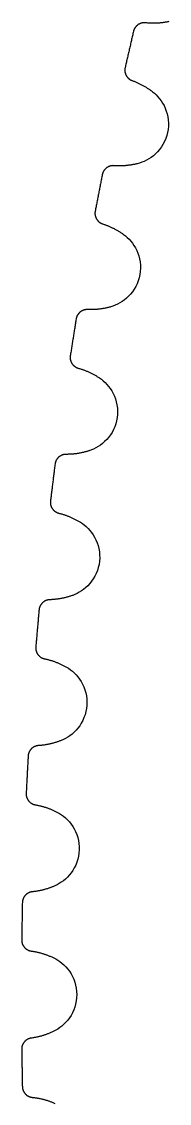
# Model space of a CAD drawing. Extents: x -57 to 57, y -57 to 57.
# Drawn here: x -57.04 to -55.04, y -1.48 to 13.21 of the extents above; entities that cross this region are included whole.
import ezdxf

# ---------------------------------------------------------------- set-up
doc = ezdxf.new("R2010")
doc.units = 0
doc.layers.add('Cut', color=7, linetype='CONTINUOUS')

msp = doc.modelspace()

# ---------------------------------------------------------------- linework, layer by layer
at = {"layer": 'Cut'}
for p, q in [((-55.5221, 13.079), (-55.5221, 13.079, 3)), ((-55.5221, 13.079), (-55.5221, 13.079, 3)), ((-55.3597, 13.1937), (-55.3597, 13.1937, 3)), ((-55.3597, 13.1937), (-55.3597, 13.1937, 3)), ((-55.6364, 12.5839), (-55.6364, 12.5839, 3)), ((-55.6364, 12.5839), (-55.6364, 12.5839, 3)), ((-55.5408, 12.4097), (-55.5408, 12.4097, 3)), ((-55.5408, 12.4097), (-55.5408, 12.4097, 3)), ((-55.2629, 12.2565), (-55.2629, 12.2565, 3)), ((-55.2629, 12.2565), (-55.2629, 12.2565, 3)), ((-55.7865, 11.2537), (-55.7865, 11.2537, 3)), ((-55.7865, 11.2537), (-55.7865, 11.2537, 3)), ((-55.4704, 11.2806), (-55.4704, 11.2806, 3)), ((-55.4704, 11.2806), (-55.4704, 11.2806, 3)), ((-55.9447, 11.1334), (-55.9447, 11.1334, 3)), ((-55.9447, 11.1334), (-55.9447, 11.1334, 3)), ((-56.0417, 10.6346), (-56.0417, 10.6346, 3)), ((-56.0417, 10.6346), (-56.0417, 10.6346, 3)), ((-55.94, 10.4637), (-55.94, 10.4637, 3)), ((-55.94, 10.4637), (-55.94, 10.4637, 3)), ((-55.657, 10.3204), (-55.657, 10.3204, 3)), ((-55.657, 10.3204), (-55.657, 10.3204, 3)), ((-56.1452, 9.2999), (-56.1452, 9.2999, 3)), ((-56.1452, 9.2999), (-56.1452, 9.2999, 3)), ((-55.8303, 9.33781), (-55.8303, 9.33781, 3)), ((-55.8303, 9.33781), (-55.8303, 9.33781, 3)), ((-56.2992, 9.17415), (-56.2992, 9.17415, 3)), ((-56.2992, 9.17415), (-56.2992, 9.17415, 3)), ((-56.3787, 8.67228), (-56.3787, 8.67228, 3)), ((-56.3787, 8.67228), (-56.3787, 8.67228, 3)), ((-56.2711, 8.50509), (-56.2711, 8.50509, 3)), ((-56.2711, 8.50509), (-56.2711, 8.50509, 3)), ((-55.9833, 8.37172), (-55.9833, 8.37172, 3)), ((-55.9833, 8.37172), (-55.9833, 8.37172, 3)), ((-56.1221, 7.38367), (-56.1221, 7.38367, 3)), ((-56.1221, 7.38367), (-56.1221, 7.38367, 3)), ((-56.5851, 7.20374), (-56.5851, 7.20374, 3)), ((-56.5851, 7.20374), (-56.5851, 7.20374, 3)), ((-56.4356, 7.3348), (-56.4356, 7.3348, 3)), ((-56.4356, 7.3348), (-56.4356, 7.3348, 3)), ((-56.647, 6.69941), (-56.647, 6.69941, 3)), ((-56.647, 6.69941), (-56.647, 6.69941, 3)), ((-56.5337, 6.53608), (-56.5337, 6.53608, 3)), ((-56.5337, 6.53608), (-56.5337, 6.53608, 3)), ((-56.2414, 6.41283), (-56.2414, 6.41283, 3)), ((-56.2414, 6.41283), (-56.2414, 6.41283, 3)), ((-56.6572, 5.36076), (-56.6572, 5.36076, 3)), ((-56.6572, 5.36076), (-56.6572, 5.36076, 3)), ((-56.3456, 5.42054), (-56.3456, 5.42054, 3)), ((-56.3456, 5.42054), (-56.3456, 5.42054, 3)), ((-56.802, 5.22457), (-56.802, 5.22457, 3)), ((-56.802, 5.22457), (-56.802, 5.22457, 3)), ((-56.8463, 4.71837), (-56.8463, 4.71837, 3)), ((-56.8463, 4.71837), (-56.8463, 4.71837, 3)), ((-56.7273, 4.5591), (-56.7273, 4.5591, 3)), ((-56.7273, 4.5591), (-56.7273, 4.5591, 3)), ((-56.4309, 4.44613), (-56.4309, 4.44613, 3)), ((-56.4309, 4.44613), (-56.4309, 4.44613, 3)), ((-56.8098, 3.38018), (-56.8098, 3.38018, 3)), ((-56.8098, 3.38018), (-56.8098, 3.38018, 3)), ((-56.5005, 3.4508), (-56.5005, 3.4508, 3)), ((-56.5005, 3.4508), (-56.5005, 3.4508, 3)), ((-56.9497, 3.23902), (-56.9497, 3.23902, 3)), ((-56.9497, 3.23902), (-56.9497, 3.23902, 3)), ((-56.9763, 2.73159), (-56.9763, 2.73159, 3)), ((-56.9763, 2.73159), (-56.9763, 2.73159, 3)), ((-56.8519, 2.57657), (-56.8519, 2.57657, 3)), ((-56.8519, 2.57657), (-56.8519, 2.57657, 3)), ((-56.5517, 2.47401), (-56.5517, 2.47401, 3)), ((-56.5517, 2.47401), (-56.5517, 2.47401, 3)), ((-56.5865, 1.47686), (-56.5865, 1.47686, 3)), ((-56.5865, 1.47686), (-56.5865, 1.47686, 3)), ((-56.8931, 1.39549), (-56.8931, 1.39549, 3)), ((-56.8931, 1.39549), (-56.8931, 1.39549, 3)), ((-57.0281, 1.24953), (-57.0281, 1.24953, 3)), ((-57.0281, 1.24953), (-57.0281, 1.24953, 3)), ((-57.037, 0.74148), (-57.037, 0.74148, 3)), ((-57.037, 0.74148), (-57.037, 0.74148, 3)), ((-56.9072, 0.5909), (-56.9072, 0.5909, 3)), ((-56.9072, 0.5909), (-56.9072, 0.5909, 3)), ((-56.6036, 0.49888), (-56.6036, 0.49888, 3)), ((-56.6036, 0.49888), (-56.6036, 0.49888, 3)), ((-56.6036, -0.49888), (-56.6036, -0.49888, 3)), ((-56.6036, -0.49888), (-56.6036, -0.49888, 3)), ((-56.9072, -0.5909), (-56.9072, -0.5909, 3)), ((-56.9072, -0.5909), (-56.9072, -0.5909, 3)), ((-57.037, -0.74148), (-57.037, -0.74148, 3)), ((-57.037, -0.74148), (-57.037, -0.74148, 3)), ((-57.0281, -1.24953), (-57.0281, -1.24953, 3)), ((-57.0281, -1.24953), (-57.0281, -1.24953, 3)), ((-56.8931, -1.39549), (-56.8931, -1.39549, 3)), ((-56.8931, -1.39549), (-56.8931, -1.39549, 3))]:
    msp.add_line(p, q, dxfattribs=at)
for points, degree in [([(-55.5221, 13.079), (-55.6364, 12.5839)], 1), ([(-55.5221, 13.079, 3), (-55.6364, 12.5839, 3)], 1), ([(-55.5221, 13.079), (-55.6364, 12.5839)], 1), ([(-55.5221, 13.079, 3), (-55.6364, 12.5839, 3)], 1), ([(-55.0429, 13.2096), (-55.2001, 13.1764), (-55.3597, 13.1937)], 2), ([(-55.0429, 13.2096, 3), (-55.2001, 13.1764, 3), (-55.3597, 13.1937, 3)], 2), ([(-55.0429, 13.2096), (-55.2001, 13.1764), (-55.3597, 13.1937)], 2), ([(-55.0429, 13.2096, 3), (-55.2001, 13.1764, 3), (-55.3597, 13.1937, 3)], 2), ([(-55.5408, 12.4097), (-55.3896, 12.3552), (-55.2629, 12.2565)], 2), ([(-55.5408, 12.4097, 3), (-55.3896, 12.3552, 3), (-55.2629, 12.2565, 3)], 2), ([(-55.5408, 12.4097), (-55.3896, 12.3552), (-55.2629, 12.2565)], 2), ([(-55.5408, 12.4097, 3), (-55.3896, 12.3552, 3), (-55.2629, 12.2565, 3)], 2), ([(-55.4704, 11.2806), (-55.6263, 11.2419), (-55.7865, 11.2537)], 2), ([(-55.4704, 11.2806, 3), (-55.6263, 11.2419, 3), (-55.7865, 11.2537, 3)], 2), ([(-55.4704, 11.2806), (-55.6263, 11.2419), (-55.7865, 11.2537)], 2), ([(-55.4704, 11.2806, 3), (-55.6263, 11.2419, 3), (-55.7865, 11.2537, 3)], 2), ([(-55.9447, 11.1334), (-56.0417, 10.6346)], 1), ([(-55.9447, 11.1334, 3), (-56.0417, 10.6346, 3)], 1), ([(-55.9447, 11.1334), (-56.0417, 10.6346)], 1), ([(-55.9447, 11.1334, 3), (-56.0417, 10.6346, 3)], 1), ([(-55.94, 10.4637), (-55.7871, 10.4146), (-55.657, 10.3204)], 2), ([(-55.94, 10.4637, 3), (-55.7871, 10.4146, 3), (-55.657, 10.3204, 3)], 2), ([(-55.94, 10.4637), (-55.7871, 10.4146), (-55.657, 10.3204)], 2), ([(-55.94, 10.4637, 3), (-55.7871, 10.4146, 3), (-55.657, 10.3204, 3)], 2), ([(-55.8303, 9.33781), (-55.9847, 9.29374), (-56.1452, 9.2999)], 2), ([(-55.8303, 9.33781, 3), (-55.9847, 9.29374, 3), (-56.1452, 9.2999, 3)], 2), ([(-55.8303, 9.33781), (-55.9847, 9.29374), (-56.1452, 9.2999)], 2), ([(-55.8303, 9.33781, 3), (-55.9847, 9.29374, 3), (-56.1452, 9.2999, 3)], 2), ([(-56.2992, 9.17415), (-56.3787, 8.67228)], 1), ([(-56.2992, 9.17415, 3), (-56.3787, 8.67228, 3)], 1), ([(-56.2992, 9.17415), (-56.3787, 8.67228)], 1), ([(-56.2992, 9.17415, 3), (-56.3787, 8.67228, 3)], 1), ([(-56.2711, 8.50509), (-56.1166, 8.46136), (-55.9833, 8.37172)], 2), ([(-56.2711, 8.50509, 3), (-56.1166, 8.46136, 3), (-55.9833, 8.37172, 3)], 2), ([(-56.2711, 8.50509), (-56.1166, 8.46136), (-55.9833, 8.37172)], 2), ([(-56.2711, 8.50509, 3), (-56.1166, 8.46136, 3), (-55.9833, 8.37172, 3)], 2), ([(-56.1221, 7.38367), (-56.275, 7.33424), (-56.4356, 7.3348)], 2), ([(-56.1221, 7.38367, 3), (-56.275, 7.33424, 3), (-56.4356, 7.3348, 3)], 2), ([(-56.1221, 7.38367), (-56.275, 7.33424), (-56.4356, 7.3348)], 2), ([(-56.1221, 7.38367, 3), (-56.275, 7.33424, 3), (-56.4356, 7.3348, 3)], 2), ([(-56.5851, 7.20374), (-56.647, 6.69941)], 1), ([(-56.5851, 7.20374, 3), (-56.647, 6.69941, 3)], 1), ([(-56.5851, 7.20374), (-56.647, 6.69941)], 1), ([(-56.5851, 7.20374, 3), (-56.647, 6.69941, 3)], 1), ([(-56.5337, 6.53608), (-56.3777, 6.49776), (-56.2414, 6.41283)], 2), ([(-56.5337, 6.53608, 3), (-56.3777, 6.49776, 3), (-56.2414, 6.41283, 3)], 2), ([(-56.5337, 6.53608), (-56.3777, 6.49776), (-56.2414, 6.41283)], 2), ([(-56.5337, 6.53608, 3), (-56.3777, 6.49776, 3), (-56.2414, 6.41283, 3)], 2), ([(-56.3456, 5.42054), (-56.4966, 5.36581), (-56.6572, 5.36076)], 2), ([(-56.3456, 5.42054, 3), (-56.4966, 5.36581, 3), (-56.6572, 5.36076, 3)], 2), ([(-56.3456, 5.42054), (-56.4966, 5.36581), (-56.6572, 5.36076)], 2), ([(-56.3456, 5.42054, 3), (-56.4966, 5.36581, 3), (-56.6572, 5.36076, 3)], 2), ([(-56.802, 5.22457), (-56.8463, 4.71837)], 1), ([(-56.802, 5.22457, 3), (-56.8463, 4.71837, 3)], 1), ([(-56.802, 5.22457), (-56.8463, 4.71837)], 1), ([(-56.802, 5.22457, 3), (-56.8463, 4.71837, 3)], 1), ([(-56.7273, 4.5591), (-56.5701, 4.52625), (-56.4309, 4.44613)], 2), ([(-56.7273, 4.5591, 3), (-56.5701, 4.52625, 3), (-56.4309, 4.44613, 3)], 2), ([(-56.7273, 4.5591), (-56.5701, 4.52625), (-56.4309, 4.44613)], 2), ([(-56.7273, 4.5591, 3), (-56.5701, 4.52625, 3), (-56.4309, 4.44613, 3)], 2), ([(-56.5005, 3.4508), (-56.6495, 3.39083), (-56.8098, 3.38018)], 2), ([(-56.5005, 3.4508, 3), (-56.6495, 3.39083, 3), (-56.8098, 3.38018, 3)], 2), ([(-56.5005, 3.4508), (-56.6495, 3.39083), (-56.8098, 3.38018)], 2), ([(-56.5005, 3.4508, 3), (-56.6495, 3.39083, 3), (-56.8098, 3.38018, 3)], 2), ([(-56.9497, 3.23902), (-56.9763, 2.73159)], 1), ([(-56.9497, 3.23902, 3), (-56.9763, 2.73159, 3)], 1), ([(-56.9497, 3.23902), (-56.9763, 2.73159)], 1), ([(-56.9497, 3.23902, 3), (-56.9763, 2.73159, 3)], 1), ([(-56.8519, 2.57657), (-56.6936, 2.54923), (-56.5517, 2.47401)], 2), ([(-56.8519, 2.57657, 3), (-56.6936, 2.54923, 3), (-56.5517, 2.47401, 3)], 2), ([(-56.8519, 2.57657), (-56.6936, 2.54923), (-56.5517, 2.47401)], 2), ([(-56.8519, 2.57657, 3), (-56.6936, 2.54923, 3), (-56.5517, 2.47401, 3)], 2), ([(-56.5865, 1.47686), (-56.7333, 1.41173), (-56.8931, 1.39549)], 2), ([(-56.5865, 1.47686, 3), (-56.7333, 1.41173, 3), (-56.8931, 1.39549, 3)], 2), ([(-56.5865, 1.47686), (-56.7333, 1.41173), (-56.8931, 1.39549)], 2), ([(-56.5865, 1.47686, 3), (-56.7333, 1.41173, 3), (-56.8931, 1.39549, 3)], 2), ([(-57.0281, 1.24953), (-57.037, 0.74148)], 1), ([(-57.0281, 1.24953, 3), (-57.037, 0.74148, 3)], 1), ([(-57.0281, 1.24953), (-57.037, 0.74148)], 1), ([(-57.0281, 1.24953, 3), (-57.037, 0.74148, 3)], 1), ([(-56.9072, 0.5909), (-56.748, 0.5691), (-56.6036, 0.49888)], 2), ([(-56.9072, 0.5909, 3), (-56.748, 0.5691, 3), (-56.6036, 0.49888, 3)], 2), ([(-56.9072, 0.5909), (-56.748, 0.5691), (-56.6036, 0.49888)], 2), ([(-56.9072, 0.5909, 3), (-56.748, 0.5691, 3), (-56.6036, 0.49888, 3)], 2), ([(-56.6036, -0.49888), (-56.748, -0.5691), (-56.9072, -0.5909)], 2), ([(-56.6036, -0.49888, 3), (-56.748, -0.5691, 3), (-56.9072, -0.5909, 3)], 2), ([(-56.6036, -0.49888), (-56.748, -0.5691), (-56.9072, -0.5909)], 2), ([(-56.6036, -0.49888, 3), (-56.748, -0.5691, 3), (-56.9072, -0.5909, 3)], 2), ([(-57.037, -0.74148), (-57.0281, -1.24953)], 1), ([(-57.037, -0.74148, 3), (-57.0281, -1.24953, 3)], 1), ([(-57.037, -0.74148), (-57.0281, -1.24953)], 1), ([(-57.037, -0.74148, 3), (-57.0281, -1.24953, 3)], 1), ([(-56.8931, -1.39549), (-56.7333, -1.41173), (-56.5865, -1.47686)], 2), ([(-56.8931, -1.39549, 3), (-56.7333, -1.41173, 3), (-56.5865, -1.47686, 3)], 2), ([(-56.8931, -1.39549), (-56.7333, -1.41173), (-56.5865, -1.47686)], 2), ([(-56.8931, -1.39549, 3), (-56.7333, -1.41173, 3), (-56.5865, -1.47686, 3)], 2)]:
    msp.add_open_spline(points, degree=degree, dxfattribs=at)
for points, degree, knots in [([(-55.3597, 13.1937), (-55.4125, 13.2001), (-55.4626, 13.1671), (-55.5105, 13.1309), (-55.5221, 13.079)], 2, [0, 0, 0, 0.724386, 0.724386, 1.44877, 1.44877, 1.44877]), ([(-55.3597, 13.1937, 3), (-55.4125, 13.2001, 3), (-55.4626, 13.1671, 3), (-55.5105, 13.1309, 3), (-55.5221, 13.079, 3)], 2, [0, 0, 0, 0.724386, 0.724386, 1.44877, 1.44877, 1.44877]), ([(-55.3597, 13.1937), (-55.4125, 13.2001), (-55.4626, 13.1671), (-55.5105, 13.1309), (-55.5221, 13.079)], 2, [0, 0, 0, 0.724386, 0.724386, 1.44877, 1.44877, 1.44877]), ([(-55.3597, 13.1937, 3), (-55.4125, 13.2001, 3), (-55.4626, 13.1671, 3), (-55.5105, 13.1309, 3), (-55.5221, 13.079, 3)], 2, [0, 0, 0, 0.724386, 0.724386, 1.44877, 1.44877, 1.44877]), ([(-55.6364, 12.5839), (-55.6487, 12.5322), (-55.6216, 12.4787), (-55.591, 12.4271), (-55.5408, 12.4097)], 2, [0, 0, 0, 0.724386, 0.724386, 1.44877, 1.44877, 1.44877]), ([(-55.6364, 12.5839, 3), (-55.6487, 12.5322, 3), (-55.6216, 12.4787, 3), (-55.591, 12.4271, 3), (-55.5408, 12.4097, 3)], 2, [0, 0, 0, 0.724386, 0.724386, 1.44877, 1.44877, 1.44877]), ([(-55.6364, 12.5839), (-55.6487, 12.5322), (-55.6216, 12.4787), (-55.591, 12.4271), (-55.5408, 12.4097)], 2, [0, 0, 0, 0.724386, 0.724386, 1.44877, 1.44877, 1.44877]), ([(-55.6364, 12.5839, 3), (-55.6487, 12.5322, 3), (-55.6216, 12.4787, 3), (-55.591, 12.4271, 3), (-55.5408, 12.4097, 3)], 2, [0, 0, 0, 0.724386, 0.724386, 1.44877, 1.44877, 1.44877]), ([(-55.2629, 12.2565), (-55.1976, 12.2057), (-55.1334, 12.131), (-55.0926, 12.0334), (-55.0514, 11.9366), (-55.037, 11.8171), (-55.0617, 11.7037), (-55.0853, 11.5901), (-55.147, 11.4868), (-55.224, 11.4151), (-55.3009, 11.3426), (-55.39, 11.3004), (-55.4704, 11.2806)], 3, [0, 0, 0, 0, 0.558599, 0.558599, 0.558599, 1.1172, 1.1172, 1.1172, 1.6758, 1.6758, 1.6758, 2.2344, 2.2344, 2.2344, 2.2344]), ([(-55.2629, 12.2565, 3), (-55.1976, 12.2057, 3), (-55.1334, 12.131, 3), (-55.0926, 12.0334, 3), (-55.0514, 11.9366, 3), (-55.037, 11.8171, 3), (-55.0617, 11.7037, 3), (-55.0853, 11.5901, 3), (-55.147, 11.4868, 3), (-55.224, 11.4151, 3), (-55.3009, 11.3426, 3), (-55.39, 11.3004, 3), (-55.4704, 11.2806, 3)], 3, [0, 0, 0, 0, 0.558599, 0.558599, 0.558599, 1.1172, 1.1172, 1.1172, 1.6758, 1.6758, 1.6758, 2.2344, 2.2344, 2.2344, 2.2344]), ([(-55.2629, 12.2565), (-55.1976, 12.2057), (-55.1334, 12.131), (-55.0926, 12.0334), (-55.0514, 11.9366), (-55.037, 11.8171), (-55.0617, 11.7037), (-55.0853, 11.5901), (-55.147, 11.4868), (-55.224, 11.4151), (-55.3009, 11.3426), (-55.39, 11.3004), (-55.4704, 11.2806)], 3, [0, 0, 0, 0, 0.558599, 0.558599, 0.558599, 1.1172, 1.1172, 1.1172, 1.6758, 1.6758, 1.6758, 2.2344, 2.2344, 2.2344, 2.2344]), ([(-55.2629, 12.2565, 3), (-55.1976, 12.2057, 3), (-55.1334, 12.131, 3), (-55.0926, 12.0334, 3), (-55.0514, 11.9366, 3), (-55.037, 11.8171, 3), (-55.0617, 11.7037, 3), (-55.0853, 11.5901, 3), (-55.147, 11.4868, 3), (-55.224, 11.4151, 3), (-55.3009, 11.3426, 3), (-55.39, 11.3004, 3), (-55.4704, 11.2806, 3)], 3, [0, 0, 0, 0, 0.558599, 0.558599, 0.558599, 1.1172, 1.1172, 1.1172, 1.6758, 1.6758, 1.6758, 2.2344, 2.2344, 2.2344, 2.2344]), ([(-55.7865, 11.2537), (-55.8394, 11.2582), (-55.8884, 11.2235), (-55.9349, 11.1856), (-55.9447, 11.1334)], 2, [0, 0, 0, 0.724386, 0.724386, 1.44877, 1.44877, 1.44877]), ([(-55.7865, 11.2537, 3), (-55.8394, 11.2582, 3), (-55.8884, 11.2235, 3), (-55.9349, 11.1856, 3), (-55.9447, 11.1334, 3)], 2, [0, 0, 0, 0.724386, 0.724386, 1.44877, 1.44877, 1.44877]), ([(-55.7865, 11.2537), (-55.8394, 11.2582), (-55.8884, 11.2235), (-55.9349, 11.1856), (-55.9447, 11.1334)], 2, [0, 0, 0, 0.724386, 0.724386, 1.44877, 1.44877, 1.44877]), ([(-55.7865, 11.2537, 3), (-55.8394, 11.2582, 3), (-55.8884, 11.2235, 3), (-55.9349, 11.1856, 3), (-55.9447, 11.1334, 3)], 2, [0, 0, 0, 0.724386, 0.724386, 1.44877, 1.44877, 1.44877]), ([(-56.0417, 10.6346), (-56.0521, 10.5825), (-56.0232, 10.5299), (-55.9908, 10.4794), (-55.94, 10.4637)], 2, [0, 0, 0, 0.724386, 0.724386, 1.44877, 1.44877, 1.44877]), ([(-56.0417, 10.6346, 3), (-56.0521, 10.5825, 3), (-56.0232, 10.5299, 3), (-55.9908, 10.4794, 3), (-55.94, 10.4637, 3)], 2, [0, 0, 0, 0.724386, 0.724386, 1.44877, 1.44877, 1.44877]), ([(-56.0417, 10.6346), (-56.0521, 10.5825), (-56.0232, 10.5299), (-55.9908, 10.4794), (-55.94, 10.4637)], 2, [0, 0, 0, 0.724386, 0.724386, 1.44877, 1.44877, 1.44877]), ([(-56.0417, 10.6346, 3), (-56.0521, 10.5825, 3), (-56.0232, 10.5299, 3), (-55.9908, 10.4794, 3), (-55.94, 10.4637, 3)], 2, [0, 0, 0, 0.724386, 0.724386, 1.44877, 1.44877, 1.44877]), ([(-55.657, 10.3204), (-55.5899, 10.2719), (-55.5231, 10.1995), (-55.479, 10.1033), (-55.4344, 10.0081), (-55.4159, 9.88915), (-55.4366, 9.77496), (-55.4562, 9.66059), (-55.5143, 9.55518), (-55.5887, 9.4809), (-55.6631, 9.40567), (-55.7507, 9.36044), (-55.8303, 9.33781)], 3, [0, 0, 0, 0, 0.558599, 0.558599, 0.558599, 1.1172, 1.1172, 1.1172, 1.6758, 1.6758, 1.6758, 2.2344, 2.2344, 2.2344, 2.2344]), ([(-55.657, 10.3204, 3), (-55.5899, 10.2719, 3), (-55.5231, 10.1995, 3), (-55.479, 10.1033, 3), (-55.4344, 10.0081, 3), (-55.4159, 9.88915, 3), (-55.4366, 9.77496, 3), (-55.4562, 9.66059, 3), (-55.5143, 9.55518, 3), (-55.5887, 9.4809, 3), (-55.6631, 9.40567, 3), (-55.7507, 9.36044, 3), (-55.8303, 9.33781, 3)], 3, [0, 0, 0, 0, 0.558599, 0.558599, 0.558599, 1.1172, 1.1172, 1.1172, 1.6758, 1.6758, 1.6758, 2.2344, 2.2344, 2.2344, 2.2344]), ([(-55.657, 10.3204), (-55.5899, 10.2719), (-55.5231, 10.1995), (-55.479, 10.1033), (-55.4344, 10.0081), (-55.4159, 9.88915), (-55.4366, 9.77496), (-55.4562, 9.66059), (-55.5143, 9.55518), (-55.5887, 9.4809), (-55.6631, 9.40567), (-55.7507, 9.36044), (-55.8303, 9.33781)], 3, [0, 0, 0, 0, 0.558599, 0.558599, 0.558599, 1.1172, 1.1172, 1.1172, 1.6758, 1.6758, 1.6758, 2.2344, 2.2344, 2.2344, 2.2344]), ([(-55.657, 10.3204, 3), (-55.5899, 10.2719, 3), (-55.5231, 10.1995, 3), (-55.479, 10.1033, 3), (-55.4344, 10.0081, 3), (-55.4159, 9.88915, 3), (-55.4366, 9.77496, 3), (-55.4562, 9.66059, 3), (-55.5143, 9.55518, 3), (-55.5887, 9.4809, 3), (-55.6631, 9.40567, 3), (-55.7507, 9.36044, 3), (-55.8303, 9.33781, 3)], 3, [0, 0, 0, 0, 0.558599, 0.558599, 0.558599, 1.1172, 1.1172, 1.1172, 1.6758, 1.6758, 1.6758, 2.2344, 2.2344, 2.2344, 2.2344]), ([(-56.1452, 9.2999), (-56.1983, 9.30256), (-56.246, 9.2662), (-56.2912, 9.22671), (-56.2992, 9.17415)], 2, [0, 0, 0, 0.724386, 0.724386, 1.44877, 1.44877, 1.44877]), ([(-56.1452, 9.2999, 3), (-56.1983, 9.30256, 3), (-56.246, 9.2662, 3), (-56.2912, 9.22671, 3), (-56.2992, 9.17415, 3)], 2, [0, 0, 0, 0.724386, 0.724386, 1.44877, 1.44877, 1.44877]), ([(-56.1452, 9.2999), (-56.1983, 9.30256), (-56.246, 9.2662), (-56.2912, 9.22671), (-56.2992, 9.17415)], 2, [0, 0, 0, 0.724386, 0.724386, 1.44877, 1.44877, 1.44877]), ([(-56.1452, 9.2999, 3), (-56.1983, 9.30256, 3), (-56.246, 9.2662, 3), (-56.2912, 9.22671, 3), (-56.2992, 9.17415, 3)], 2, [0, 0, 0, 0.724386, 0.724386, 1.44877, 1.44877, 1.44877]), ([(-56.3787, 8.67228), (-56.3873, 8.61982), (-56.3566, 8.56831), (-56.3224, 8.51898), (-56.2711, 8.50509)], 2, [0, 0, 0, 0.724386, 0.724386, 1.44877, 1.44877, 1.44877]), ([(-56.3787, 8.67228, 3), (-56.3873, 8.61982, 3), (-56.3566, 8.56831, 3), (-56.3224, 8.51898, 3), (-56.2711, 8.50509, 3)], 2, [0, 0, 0, 0.724386, 0.724386, 1.44877, 1.44877, 1.44877]), ([(-56.3787, 8.67228), (-56.3873, 8.61982), (-56.3566, 8.56831), (-56.3224, 8.51898), (-56.2711, 8.50509)], 2, [0, 0, 0, 0.724386, 0.724386, 1.44877, 1.44877, 1.44877]), ([(-56.3787, 8.67228, 3), (-56.3873, 8.61982, 3), (-56.3566, 8.56831, 3), (-56.3224, 8.51898, 3), (-56.2711, 8.50509, 3)], 2, [0, 0, 0, 0.724386, 0.724386, 1.44877, 1.44877, 1.44877]), ([(-55.9833, 8.37172), (-55.9146, 8.3256), (-55.8453, 8.25553), (-55.7978, 8.16098), (-55.7499, 8.06734), (-55.7273, 7.94914), (-55.744, 7.8343), (-55.7596, 7.71931), (-55.8139, 7.61194), (-55.8857, 7.53511), (-55.9575, 7.45732), (-56.0434, 7.40906), (-56.1221, 7.38367)], 3, [0, 0, 0, 0, 0.558599, 0.558599, 0.558599, 1.1172, 1.1172, 1.1172, 1.6758, 1.6758, 1.6758, 2.2344, 2.2344, 2.2344, 2.2344]), ([(-55.9833, 8.37172, 3), (-55.9146, 8.3256, 3), (-55.8453, 8.25553, 3), (-55.7978, 8.16098, 3), (-55.7499, 8.06734, 3), (-55.7273, 7.94914, 3), (-55.744, 7.8343, 3), (-55.7596, 7.71931, 3), (-55.8139, 7.61194, 3), (-55.8857, 7.53511, 3), (-55.9575, 7.45732, 3), (-56.0434, 7.40906, 3), (-56.1221, 7.38367, 3)], 3, [0, 0, 0, 0, 0.558599, 0.558599, 0.558599, 1.1172, 1.1172, 1.1172, 1.6758, 1.6758, 1.6758, 2.2344, 2.2344, 2.2344, 2.2344]), ([(-55.9833, 8.37172), (-55.9146, 8.3256), (-55.8453, 8.25553), (-55.7978, 8.16098), (-55.7499, 8.06734), (-55.7273, 7.94914), (-55.744, 7.8343), (-55.7596, 7.71931), (-55.8139, 7.61194), (-55.8857, 7.53511), (-55.9575, 7.45732), (-56.0434, 7.40906), (-56.1221, 7.38367)], 3, [0, 0, 0, 0, 0.558599, 0.558599, 0.558599, 1.1172, 1.1172, 1.1172, 1.6758, 1.6758, 1.6758, 2.2344, 2.2344, 2.2344, 2.2344]), ([(-55.9833, 8.37172, 3), (-55.9146, 8.3256, 3), (-55.8453, 8.25553, 3), (-55.7978, 8.16098, 3), (-55.7499, 8.06734, 3), (-55.7273, 7.94914, 3), (-55.744, 7.8343, 3), (-55.7596, 7.71931, 3), (-55.8139, 7.61194, 3), (-55.8857, 7.53511, 3), (-55.9575, 7.45732, 3), (-56.0434, 7.40906, 3), (-56.1221, 7.38367, 3)], 3, [0, 0, 0, 0, 0.558599, 0.558599, 0.558599, 1.1172, 1.1172, 1.1172, 1.6758, 1.6758, 1.6758, 2.2344, 2.2344, 2.2344, 2.2344]), ([(-56.4356, 7.3348), (-56.4887, 7.3356), (-56.5352, 7.29759), (-56.5789, 7.25655), (-56.5851, 7.20374)], 2, [0, 0, 0, 0.724386, 0.724386, 1.44877, 1.44877, 1.44877]), ([(-56.4356, 7.3348, 3), (-56.4887, 7.3356, 3), (-56.5352, 7.29759, 3), (-56.5789, 7.25655, 3), (-56.5851, 7.20374, 3)], 2, [0, 0, 0, 0.724386, 0.724386, 1.44877, 1.44877, 1.44877]), ([(-56.4356, 7.3348), (-56.4887, 7.3356), (-56.5352, 7.29759), (-56.5789, 7.25655), (-56.5851, 7.20374)], 2, [0, 0, 0, 0.724386, 0.724386, 1.44877, 1.44877, 1.44877]), ([(-56.4356, 7.3348, 3), (-56.4887, 7.3356, 3), (-56.5352, 7.29759, 3), (-56.5789, 7.25655, 3), (-56.5851, 7.20374, 3)], 2, [0, 0, 0, 0.724386, 0.724386, 1.44877, 1.44877, 1.44877]), ([(-56.647, 6.69941), (-56.6538, 6.64668), (-56.6213, 6.59627), (-56.5854, 6.54816), (-56.5337, 6.53608)], 2, [0, 0, 0, 0.724386, 0.724386, 1.44877, 1.44877, 1.44877]), ([(-56.647, 6.69941, 3), (-56.6538, 6.64668, 3), (-56.6213, 6.59627, 3), (-56.5854, 6.54816, 3), (-56.5337, 6.53608, 3)], 2, [0, 0, 0, 0.724386, 0.724386, 1.44877, 1.44877, 1.44877]), ([(-56.647, 6.69941), (-56.6538, 6.64668), (-56.6213, 6.59627), (-56.5854, 6.54816), (-56.5337, 6.53608)], 2, [0, 0, 0, 0.724386, 0.724386, 1.44877, 1.44877, 1.44877]), ([(-56.647, 6.69941, 3), (-56.6538, 6.64668, 3), (-56.6213, 6.59627, 3), (-56.5854, 6.54816, 3), (-56.5337, 6.53608, 3)], 2, [0, 0, 0, 0.724386, 0.724386, 1.44877, 1.44877, 1.44877]), ([(-56.2414, 6.41283), (-56.1711, 6.36914), (-56.0994, 6.30152), (-56.0486, 6.2087), (-55.9975, 6.11678), (-55.9707, 5.99944), (-55.9834, 5.88409), (-55.995, 5.76863), (-56.0456, 5.65942), (-56.1147, 5.58013), (-56.1836, 5.49989), (-56.2678, 5.44866), (-56.3456, 5.42054)], 3, [0, 0, 0, 0, 0.558599, 0.558599, 0.558599, 1.1172, 1.1172, 1.1172, 1.6758, 1.6758, 1.6758, 2.2344, 2.2344, 2.2344, 2.2344]), ([(-56.2414, 6.41283, 3), (-56.1711, 6.36914, 3), (-56.0994, 6.30152, 3), (-56.0486, 6.2087, 3), (-55.9975, 6.11678, 3), (-55.9707, 5.99944, 3), (-55.9834, 5.88409, 3), (-55.995, 5.76863, 3), (-56.0456, 5.65942, 3), (-56.1147, 5.58013, 3), (-56.1836, 5.49989, 3), (-56.2678, 5.44866, 3), (-56.3456, 5.42054, 3)], 3, [0, 0, 0, 0, 0.558599, 0.558599, 0.558599, 1.1172, 1.1172, 1.1172, 1.6758, 1.6758, 1.6758, 2.2344, 2.2344, 2.2344, 2.2344]), ([(-56.2414, 6.41283), (-56.1711, 6.36914), (-56.0994, 6.30152), (-56.0486, 6.2087), (-55.9975, 6.11678), (-55.9707, 5.99944), (-55.9834, 5.88409), (-55.995, 5.76863), (-56.0456, 5.65942), (-56.1147, 5.58013), (-56.1836, 5.49989), (-56.2678, 5.44866), (-56.3456, 5.42054)], 3, [0, 0, 0, 0, 0.558599, 0.558599, 0.558599, 1.1172, 1.1172, 1.1172, 1.6758, 1.6758, 1.6758, 2.2344, 2.2344, 2.2344, 2.2344]), ([(-56.2414, 6.41283, 3), (-56.1711, 6.36914, 3), (-56.0994, 6.30152, 3), (-56.0486, 6.2087, 3), (-55.9975, 6.11678, 3), (-55.9707, 5.99944, 3), (-55.9834, 5.88409, 3), (-55.995, 5.76863, 3), (-56.0456, 5.65942, 3), (-56.1147, 5.58013, 3), (-56.1836, 5.49989, 3), (-56.2678, 5.44866, 3), (-56.3456, 5.42054, 3)], 3, [0, 0, 0, 0, 0.558599, 0.558599, 0.558599, 1.1172, 1.1172, 1.1172, 1.6758, 1.6758, 1.6758, 2.2344, 2.2344, 2.2344, 2.2344]), ([(-56.6572, 5.36076), (-56.7103, 5.3597), (-56.7554, 5.3201), (-56.7977, 5.27756), (-56.802, 5.22457)], 2, [0, 0, 0, 0.724386, 0.724386, 1.44877, 1.44877, 1.44877]), ([(-56.6572, 5.36076, 3), (-56.7103, 5.3597, 3), (-56.7554, 5.3201, 3), (-56.7977, 5.27756, 3), (-56.802, 5.22457, 3)], 2, [0, 0, 0, 0.724386, 0.724386, 1.44877, 1.44877, 1.44877]), ([(-56.6572, 5.36076), (-56.7103, 5.3597), (-56.7554, 5.3201), (-56.7977, 5.27756), (-56.802, 5.22457)], 2, [0, 0, 0, 0.724386, 0.724386, 1.44877, 1.44877, 1.44877]), ([(-56.6572, 5.36076, 3), (-56.7103, 5.3597, 3), (-56.7554, 5.3201, 3), (-56.7977, 5.27756, 3), (-56.802, 5.22457, 3)], 2, [0, 0, 0, 0.724386, 0.724386, 1.44877, 1.44877, 1.44877]), ([(-56.8463, 4.71837), (-56.8513, 4.66544), (-56.817, 4.6162), (-56.7795, 4.56937), (-56.7273, 4.5591)], 2, [0, 0, 0, 0.724386, 0.724386, 1.44877, 1.44877, 1.44877]), ([(-56.8463, 4.71837, 3), (-56.8513, 4.66544, 3), (-56.817, 4.6162, 3), (-56.7795, 4.56937, 3), (-56.7273, 4.5591, 3)], 2, [0, 0, 0, 0.724386, 0.724386, 1.44877, 1.44877, 1.44877]), ([(-56.8463, 4.71837), (-56.8513, 4.66544), (-56.817, 4.6162), (-56.7795, 4.56937), (-56.7273, 4.5591)], 2, [0, 0, 0, 0.724386, 0.724386, 1.44877, 1.44877, 1.44877]), ([(-56.8463, 4.71837, 3), (-56.8513, 4.66544, 3), (-56.817, 4.6162, 3), (-56.7795, 4.56937, 3), (-56.7273, 4.5591, 3)], 2, [0, 0, 0, 0.724386, 0.724386, 1.44877, 1.44877, 1.44877]), ([(-56.4309, 4.44613), (-56.3591, 4.40492), (-56.2851, 4.33985), (-56.2311, 4.24885), (-56.1769, 4.15877), (-56.146, 4.04244), (-56.1547, 3.92672), (-56.1622, 3.81092), (-56.2089, 3.70001), (-56.2752, 3.61836), (-56.3413, 3.53576), (-56.4237, 3.48163), (-56.5005, 3.4508)], 3, [0, 0, 0, 0, 0.558599, 0.558599, 0.558599, 1.1172, 1.1172, 1.1172, 1.6758, 1.6758, 1.6758, 2.2344, 2.2344, 2.2344, 2.2344]), ([(-56.4309, 4.44613, 3), (-56.3591, 4.40492, 3), (-56.2851, 4.33985, 3), (-56.2311, 4.24885, 3), (-56.1769, 4.15877, 3), (-56.146, 4.04244, 3), (-56.1547, 3.92672, 3), (-56.1622, 3.81092, 3), (-56.2089, 3.70001, 3), (-56.2752, 3.61836, 3), (-56.3413, 3.53576, 3), (-56.4237, 3.48163, 3), (-56.5005, 3.4508, 3)], 3, [0, 0, 0, 0, 0.558599, 0.558599, 0.558599, 1.1172, 1.1172, 1.1172, 1.6758, 1.6758, 1.6758, 2.2344, 2.2344, 2.2344, 2.2344]), ([(-56.4309, 4.44613), (-56.3591, 4.40492), (-56.2851, 4.33985), (-56.2311, 4.24885), (-56.1769, 4.15877), (-56.146, 4.04244), (-56.1547, 3.92672), (-56.1622, 3.81092), (-56.2089, 3.70001), (-56.2752, 3.61836), (-56.3413, 3.53576), (-56.4237, 3.48163), (-56.5005, 3.4508)], 3, [0, 0, 0, 0, 0.558599, 0.558599, 0.558599, 1.1172, 1.1172, 1.1172, 1.6758, 1.6758, 1.6758, 2.2344, 2.2344, 2.2344, 2.2344]), ([(-56.4309, 4.44613, 3), (-56.3591, 4.40492, 3), (-56.2851, 4.33985, 3), (-56.2311, 4.24885, 3), (-56.1769, 4.15877, 3), (-56.146, 4.04244, 3), (-56.1547, 3.92672, 3), (-56.1622, 3.81092, 3), (-56.2089, 3.70001, 3), (-56.2752, 3.61836, 3), (-56.3413, 3.53576, 3), (-56.4237, 3.48163, 3), (-56.5005, 3.4508, 3)], 3, [0, 0, 0, 0, 0.558599, 0.558599, 0.558599, 1.1172, 1.1172, 1.1172, 1.6758, 1.6758, 1.6758, 2.2344, 2.2344, 2.2344, 2.2344]), ([(-56.8098, 3.38018), (-56.8628, 3.37728), (-56.9065, 3.33612), (-56.9473, 3.29213), (-56.9497, 3.23902)], 2, [0, 0, 0, 0.724386, 0.724386, 1.44877, 1.44877, 1.44877]), ([(-56.8098, 3.38018, 3), (-56.8628, 3.37728, 3), (-56.9065, 3.33612, 3), (-56.9473, 3.29213, 3), (-56.9497, 3.23902, 3)], 2, [0, 0, 0, 0.724386, 0.724386, 1.44877, 1.44877, 1.44877]), ([(-56.8098, 3.38018), (-56.8628, 3.37728), (-56.9065, 3.33612), (-56.9473, 3.29213), (-56.9497, 3.23902)], 2, [0, 0, 0, 0.724386, 0.724386, 1.44877, 1.44877, 1.44877]), ([(-56.8098, 3.38018, 3), (-56.8628, 3.37728, 3), (-56.9065, 3.33612, 3), (-56.9473, 3.29213, 3), (-56.9497, 3.23902, 3)], 2, [0, 0, 0, 0.724386, 0.724386, 1.44877, 1.44877, 1.44877]), ([(-56.9763, 2.73159), (-56.9794, 2.67852), (-56.9435, 2.6305), (-56.9044, 2.58501), (-56.8519, 2.57657)], 2, [0, 0, 0, 0.724386, 0.724386, 1.44877, 1.44877, 1.44877]), ([(-56.9763, 2.73159, 3), (-56.9794, 2.67852, 3), (-56.9435, 2.6305, 3), (-56.9044, 2.58501, 3), (-56.8519, 2.57657, 3)], 2, [0, 0, 0, 0.724386, 0.724386, 1.44877, 1.44877, 1.44877]), ([(-56.9763, 2.73159), (-56.9794, 2.67852), (-56.9435, 2.6305), (-56.9044, 2.58501), (-56.8519, 2.57657)], 2, [0, 0, 0, 0.724386, 0.724386, 1.44877, 1.44877, 1.44877]), ([(-56.9763, 2.73159, 3), (-56.9794, 2.67852, 3), (-56.9435, 2.6305, 3), (-56.9044, 2.58501, 3), (-56.8519, 2.57657, 3)], 2, [0, 0, 0, 0.724386, 0.724386, 1.44877, 1.44877, 1.44877]), ([(-56.5517, 2.47401), (-56.4785, 2.43533), (-56.4023, 2.37288), (-56.3452, 2.28382), (-56.2878, 2.19569), (-56.2529, 2.08051), (-56.2575, 1.96455), (-56.261, 1.84856), (-56.3038, 1.7361), (-56.3672, 1.65218), (-56.4304, 1.56732), (-56.5108, 1.51035), (-56.5865, 1.47686)], 3, [0, 0, 0, 0, 0.558599, 0.558599, 0.558599, 1.1172, 1.1172, 1.1172, 1.6758, 1.6758, 1.6758, 2.2344, 2.2344, 2.2344, 2.2344]), ([(-56.5517, 2.47401, 3), (-56.4785, 2.43533, 3), (-56.4023, 2.37288, 3), (-56.3452, 2.28382, 3), (-56.2878, 2.19569, 3), (-56.2529, 2.08051, 3), (-56.2575, 1.96455, 3), (-56.261, 1.84856, 3), (-56.3038, 1.7361, 3), (-56.3672, 1.65218, 3), (-56.4304, 1.56732, 3), (-56.5108, 1.51035, 3), (-56.5865, 1.47686, 3)], 3, [0, 0, 0, 0, 0.558599, 0.558599, 0.558599, 1.1172, 1.1172, 1.1172, 1.6758, 1.6758, 1.6758, 2.2344, 2.2344, 2.2344, 2.2344]), ([(-56.5517, 2.47401), (-56.4785, 2.43533), (-56.4023, 2.37288), (-56.3452, 2.28382), (-56.2878, 2.19569), (-56.2529, 2.08051), (-56.2575, 1.96455), (-56.261, 1.84856), (-56.3038, 1.7361), (-56.3672, 1.65218), (-56.4304, 1.56732), (-56.5108, 1.51035), (-56.5865, 1.47686)], 3, [0, 0, 0, 0, 0.558599, 0.558599, 0.558599, 1.1172, 1.1172, 1.1172, 1.6758, 1.6758, 1.6758, 2.2344, 2.2344, 2.2344, 2.2344]), ([(-56.5517, 2.47401, 3), (-56.4785, 2.43533, 3), (-56.4023, 2.37288, 3), (-56.3452, 2.28382, 3), (-56.2878, 2.19569, 3), (-56.2529, 2.08051, 3), (-56.2575, 1.96455, 3), (-56.261, 1.84856, 3), (-56.3038, 1.7361, 3), (-56.3672, 1.65218, 3), (-56.4304, 1.56732, 3), (-56.5108, 1.51035, 3), (-56.5865, 1.47686, 3)], 3, [0, 0, 0, 0, 0.558599, 0.558599, 0.558599, 1.1172, 1.1172, 1.1172, 1.6758, 1.6758, 1.6758, 2.2344, 2.2344, 2.2344, 2.2344]), ([(-56.8931, 1.39549), (-56.9461, 1.39073), (-56.9883, 1.34808), (-57.0275, 1.30269), (-57.0281, 1.24953)], 2, [0, 0, 0, 0.724386, 0.724386, 1.44877, 1.44877, 1.44877]), ([(-56.8931, 1.39549, 3), (-56.9461, 1.39073, 3), (-56.9883, 1.34808, 3), (-57.0275, 1.30269, 3), (-57.0281, 1.24953, 3)], 2, [0, 0, 0, 0.724386, 0.724386, 1.44877, 1.44877, 1.44877]), ([(-56.8931, 1.39549), (-56.9461, 1.39073), (-56.9883, 1.34808), (-57.0275, 1.30269), (-57.0281, 1.24953)], 2, [0, 0, 0, 0.724386, 0.724386, 1.44877, 1.44877, 1.44877]), ([(-56.8931, 1.39549, 3), (-56.9461, 1.39073, 3), (-56.9883, 1.34808, 3), (-57.0275, 1.30269, 3), (-57.0281, 1.24953, 3)], 2, [0, 0, 0, 0.724386, 0.724386, 1.44877, 1.44877, 1.44877]), ([(-57.037, 0.74148), (-57.0382, 0.68833), (-57.0006, 0.6416), (-56.9599, 0.5975), (-56.9072, 0.5909)], 2, [0, 0, 0, 0.724386, 0.724386, 1.44877, 1.44877, 1.44877]), ([(-57.037, 0.74148, 3), (-57.0382, 0.68833, 3), (-57.0006, 0.6416, 3), (-56.9599, 0.5975, 3), (-56.9072, 0.5909, 3)], 2, [0, 0, 0, 0.724386, 0.724386, 1.44877, 1.44877, 1.44877]), ([(-57.037, 0.74148), (-57.0382, 0.68833), (-57.0006, 0.6416), (-56.9599, 0.5975), (-56.9072, 0.5909)], 2, [0, 0, 0, 0.724386, 0.724386, 1.44877, 1.44877, 1.44877]), ([(-57.037, 0.74148, 3), (-57.0382, 0.68833, 3), (-57.0006, 0.6416, 3), (-56.9599, 0.5975, 3), (-56.9072, 0.5909, 3)], 2, [0, 0, 0, 0.724386, 0.724386, 1.44877, 1.44877, 1.44877]), ([(-56.6036, 0.49888), (-56.5291, 0.46277), (-56.4507, 0.40302), (-56.3905, 0.31601), (-56.3301, 0.22994), (-56.2912, 0.11604), (-56.2918, 0), (-56.2912, -0.11604), (-56.3301, -0.22994), (-56.3905, -0.31601), (-56.4507, -0.40302), (-56.5291, -0.46277), (-56.6036, -0.49888)], 3, [0, 0, 0, 0, 0.558599, 0.558599, 0.558599, 1.1172, 1.1172, 1.1172, 1.6758, 1.6758, 1.6758, 2.2344, 2.2344, 2.2344, 2.2344]), ([(-56.6036, 0.49888, 3), (-56.5291, 0.46277, 3), (-56.4507, 0.40302, 3), (-56.3905, 0.31601, 3), (-56.3301, 0.22994, 3), (-56.2912, 0.11604, 3), (-56.2918, 0, 3), (-56.2912, -0.11604, 3), (-56.3301, -0.22994, 3), (-56.3905, -0.31601, 3), (-56.4507, -0.40302, 3), (-56.5291, -0.46277, 3), (-56.6036, -0.49888, 3)], 3, [0, 0, 0, 0, 0.558599, 0.558599, 0.558599, 1.1172, 1.1172, 1.1172, 1.6758, 1.6758, 1.6758, 2.2344, 2.2344, 2.2344, 2.2344]), ([(-56.6036, 0.49888), (-56.5291, 0.46277), (-56.4507, 0.40302), (-56.3905, 0.31601), (-56.3301, 0.22994), (-56.2912, 0.11604), (-56.2918, 0), (-56.2912, -0.11604), (-56.3301, -0.22994), (-56.3905, -0.31601), (-56.4507, -0.40302), (-56.5291, -0.46277), (-56.6036, -0.49888)], 3, [0, 0, 0, 0, 0.558599, 0.558599, 0.558599, 1.1172, 1.1172, 1.1172, 1.6758, 1.6758, 1.6758, 2.2344, 2.2344, 2.2344, 2.2344]), ([(-56.6036, 0.49888, 3), (-56.5291, 0.46277, 3), (-56.4507, 0.40302, 3), (-56.3905, 0.31601, 3), (-56.3301, 0.22994, 3), (-56.2912, 0.11604, 3), (-56.2918, 0, 3), (-56.2912, -0.11604, 3), (-56.3301, -0.22994, 3), (-56.3905, -0.31601, 3), (-56.4507, -0.40302, 3), (-56.5291, -0.46277, 3), (-56.6036, -0.49888, 3)], 3, [0, 0, 0, 0, 0.558599, 0.558599, 0.558599, 1.1172, 1.1172, 1.1172, 1.6758, 1.6758, 1.6758, 2.2344, 2.2344, 2.2344, 2.2344]), ([(-56.9072, -0.5909), (-56.9599, -0.5975), (-57.0006, -0.6416), (-57.0382, -0.68833), (-57.037, -0.74148)], 2, [0, 0, 0, 0.724386, 0.724386, 1.44877, 1.44877, 1.44877]), ([(-56.9072, -0.5909, 3), (-56.9599, -0.5975, 3), (-57.0006, -0.6416, 3), (-57.0382, -0.68833, 3), (-57.037, -0.74148, 3)], 2, [0, 0, 0, 0.724386, 0.724386, 1.44877, 1.44877, 1.44877]), ([(-56.9072, -0.5909), (-56.9599, -0.5975), (-57.0006, -0.6416), (-57.0382, -0.68833), (-57.037, -0.74148)], 2, [0, 0, 0, 0.724386, 0.724386, 1.44877, 1.44877, 1.44877]), ([(-56.9072, -0.5909, 3), (-56.9599, -0.5975, 3), (-57.0006, -0.6416, 3), (-57.0382, -0.68833, 3), (-57.037, -0.74148, 3)], 2, [0, 0, 0, 0.724386, 0.724386, 1.44877, 1.44877, 1.44877]), ([(-57.0281, -1.24953), (-57.0275, -1.30269), (-56.9883, -1.34808), (-56.9461, -1.39073), (-56.8931, -1.39549)], 2, [0, 0, 0, 0.724386, 0.724386, 1.44877, 1.44877, 1.44877]), ([(-57.0281, -1.24953, 3), (-57.0275, -1.30269, 3), (-56.9883, -1.34808, 3), (-56.9461, -1.39073, 3), (-56.8931, -1.39549, 3)], 2, [0, 0, 0, 0.724386, 0.724386, 1.44877, 1.44877, 1.44877]), ([(-57.0281, -1.24953), (-57.0275, -1.30269), (-56.9883, -1.34808), (-56.9461, -1.39073), (-56.8931, -1.39549)], 2, [0, 0, 0, 0.724386, 0.724386, 1.44877, 1.44877, 1.44877]), ([(-57.0281, -1.24953, 3), (-57.0275, -1.30269, 3), (-56.9883, -1.34808, 3), (-56.9461, -1.39073, 3), (-56.8931, -1.39549, 3)], 2, [0, 0, 0, 0.724386, 0.724386, 1.44877, 1.44877, 1.44877])]:
    msp.add_open_spline(points, degree=degree, knots=knots, dxfattribs=at)

doc.saveas('drawing.dxf')
